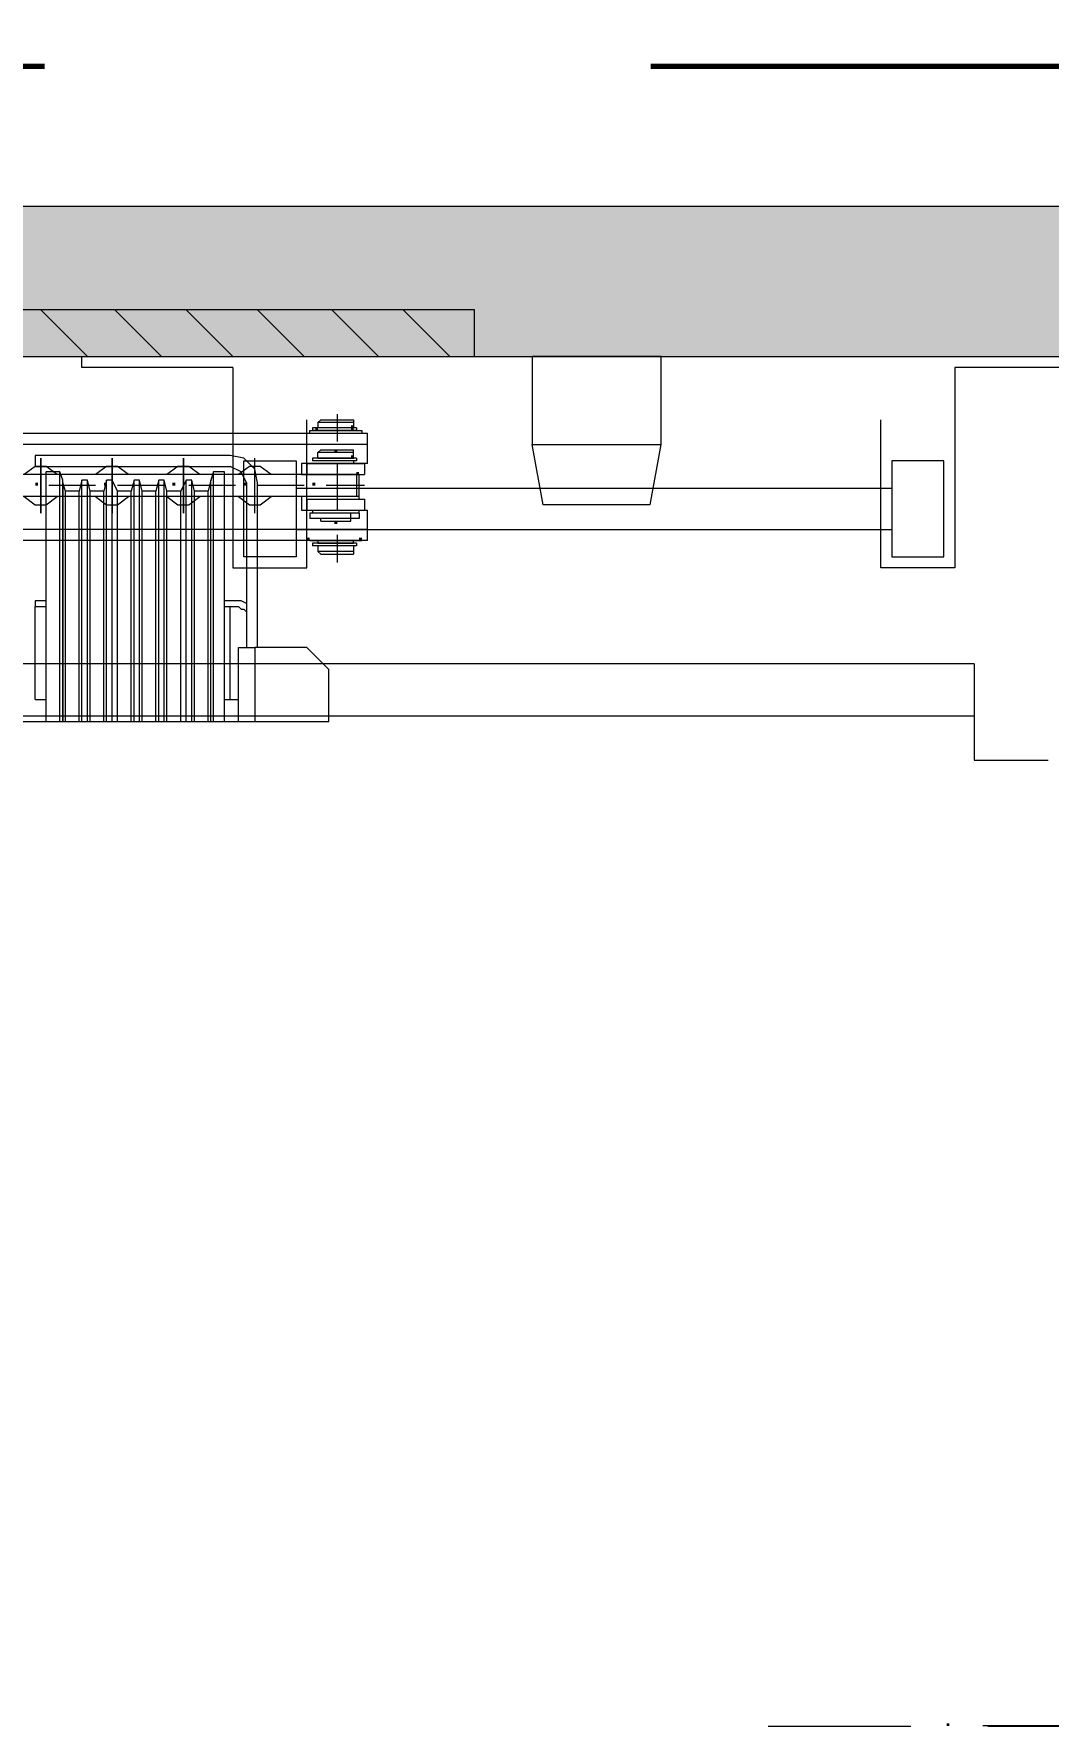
# Model space of a CAD drawing. Header units: metres. Extents: x -223175 to -223082, y -66 to 73.
# Drawn here: x -223169.251 to -223168.779, y 33.272 to 34.06 of the extents above; entities that cross this region are included whole.
import ezdxf
from ezdxf.enums import TextEntityAlignment as Align

# ---------------------------------------------------------------- set-up
doc = ezdxf.new("R2010")
doc.units = ezdxf.units.M
doc.header["$MEASUREMENT"] = 0
doc.linetypes.add('Strichlinie', pattern=[0.564444, 0.282222, -0.282222])
for name, color, linetype in [('cs-bestand wand.cs', 7, 'Continuous'), ('cs-brandschutz.cs', 7, 'Continuous'), ('cs-lift.cs', 7, 'Continuous'), ('cs-neubau.cs', 7, 'Continuous'), ('cs-wand tr.cs', 7, 'Continuous')]:
    doc.layers.add(name, color=color, linetype=linetype)

# ---------------------------------------------------------------- blocks, each defined once
blk = doc.blocks.new('Wand_252', base_point=(-14435.94126, 223168.30886))
at = {"layer": 'cs-wand tr.cs', "linetype": 'Continuous', "lineweight": 0, "true_color": 0x83bf46}
blk.add_hatch(color=83, dxfattribs=at).paths.add_polyline_path([(-14435.87126, 223168.50886), (-14435.87126, 223170.58781), (-14435.94126, 223170.51781), (-14435.94126, 223168.50886)])
at = {"layer": 'cs-wand tr.cs', "color": 7, "linetype": 'Continuous', "lineweight": 13}
blk.add_line((-14435.87126, 223170.58781), (-14435.87126, 223168.50886), dxfattribs=at)
at = {"layer": 'cs-wand tr.cs', "color": 7, "linetype": 'Continuous', "lineweight": 13, "flags": 128}
blk.add_lwpolyline([(-14435.94126, 223170.51781), (-14435.94126, 223168.50886)], dxfattribs=at)
blk = doc.blocks.new('T Marker 21_10')
at = {"layer": 'cs-bestand wand.cs', "color": 7, "linetype": 'Continuous', "lineweight": 13}
blk.add_line((0, 0.3), (0, -0.4), dxfattribs=at)
at = {"layer": 'cs-bestand wand.cs', "color": 7, "lineweight": 13}
for tag, p in [('DUMMY_272', (0.02636, 0.06507)), ('DUMMY_273', (0.19, 0.06507))]:
    blk.add_attdef(tag, text='', height=0.1, rotation=90, dxfattribs=at).set_placement(p, align=Align.BOTTOM_LEFT)
blk = doc.blocks.new('Wand_255', base_point=(-14437.54126, 223168.50886))
at = {"layer": 'cs-neubau.cs', "color": 7, "linetype": 'Continuous', "lineweight": 13}
ref = blk.add_blockref('T Marker 21_10', (-14436.57865, 223168.50886), dxfattribs=at)
ref.add_attrib('DUMMY_272', '117', dxfattribs={"color": 7, "lineweight": 0, "height": 0.1, "rotation": 90}).set_placement((-14436.55229, 223168.07704), align=Align.BOTTOM_LEFT)
ref.add_attrib('DUMMY_274', '200', dxfattribs={"color": 7, "lineweight": 0, "height": 0.1, "rotation": 90}).set_placement((-14436.38865, 223168.15006), align=Align.BOTTOM_LEFT)
ref.add_attrib('DUMMY_275', '5', dxfattribs={"color": 7, "lineweight": 0, "height": 0.06667, "rotation": 90}).set_placement((-14436.61896, 223168.27762), align=Align.BOTTOM_LEFT)

msp = doc.modelspace()

# ---------------------------------------------------------------- hatches: boundary and pattern name
at = {"layer": 'cs-lift.cs', "linetype": 'Continuous', "lineweight": 0, "true_color": 0x000000}
for points in [[(-223169.11844, 33.87565), (-223169.11844, 33.87692), (-223169.11972, 33.87692), (-223169.11972, 33.87565)], [(-223169.10183, 33.87692), (-223169.10183, 33.8782), (-223169.10311, 33.8782), (-223169.10311, 33.87692)], [(-223169.10183, 33.87565), (-223169.10183, 33.87692), (-223169.10311, 33.87692), (-223169.10311, 33.87565)], [(-223169.1095, 33.86542), (-223169.1095, 33.8667), (-223169.11078, 33.8667), (-223169.11078, 33.86542)], [(-223169.10183, 33.86287), (-223169.10183, 33.86414), (-223169.10311, 33.86414), (-223169.10311, 33.86287)], [(-223169.2488, 33.85009), (-223169.2488, 33.85137), (-223169.25008, 33.85137), (-223169.25008, 33.85009)], [(-223169.21685, 33.85009), (-223169.21685, 33.85137), (-223169.21813, 33.85137), (-223169.21813, 33.85009)], [(-223169.1849, 33.85009), (-223169.1849, 33.85137), (-223169.18618, 33.85137), (-223169.18618, 33.85009)], [(-223169.15167, 33.85009), (-223169.15167, 33.85137), (-223169.15295, 33.85137), (-223169.15295, 33.85009)], [(-223169.11972, 33.85009), (-223169.11972, 33.85137), (-223169.121, 33.85137), (-223169.121, 33.85009)], [(-223169.09927, 33.85519), (-223169.09927, 33.85647), (-223169.10055, 33.85647), (-223169.10055, 33.85519)], [(-223169.1095, 33.83219), (-223169.1095, 33.83347), (-223169.11078, 33.83347), (-223169.11078, 33.83219)], [(-223169.12228, 33.82453), (-223169.12228, 33.82581), (-223169.12356, 33.82581), (-223169.12356, 33.82453)], [(-223169.098, 33.82453), (-223169.098, 33.82581), (-223169.09928, 33.82581), (-223169.09928, 33.82453)], [(-223168.82451, 33.27245), (-223168.82451, 33.27373), (-223168.82579, 33.27373), (-223168.82579, 33.27245)]]:
    msp.add_hatch(color=18, dxfattribs=at).paths.add_polyline_path(points)

# ---------------------------------------------------------------- linework, layer by layer
at = {"layer": 'cs-brandschutz.cs', "color": 242, "linetype": 'Strichlinie', "lineweight": 70, "true_color": 0xcc0033, "flags": 128}
msp.add_lwpolyline([(-223161.72501, 32.30826), (-223161.72501, 37.31855), (-223167.37208, 37.31855), (-223167.37208, 34.04515), (-223170.65281, 34.04515), (-223170.65281, 32.17515), (-223166.83187, 32.17515), (-223166.83187, 32.76031), (-223163.50265, 32.75921), (-223163.50265, 32.30826)], close=True, dxfattribs=at)
at = {"layer": 'cs-lift.cs', "color": 7, "linetype": 'Continuous', "lineweight": 0, "flags": 128}
for points in [[(-223169.0456, 33.91015), (-223169.0456, 33.93187), (-223170.34528, 33.93187), (-223170.34528, 33.91015)], [(-223168.9587, 33.86926), (-223168.9587, 33.91015), (-223169.01876, 33.91015), (-223169.01876, 33.86926)], [(-223169.24752, 33.83731), (-223169.24752, 33.86287)], [(-223169.21429, 33.83731), (-223169.21429, 33.86287)], [(-223169.18107, 33.83731), (-223169.18107, 33.86287)], [(-223168.82707, 33.81686), (-223168.82707, 33.86158), (-223168.85135, 33.86158), (-223168.85135, 33.81686)], [(-223169.12228, 33.82453), (-223169.098, 33.82453)]]:
    msp.add_lwpolyline(points, close=True, dxfattribs=at)
for points in [[(-223169.2258, 33.91015), (-223169.24752, 33.93187)], [(-223169.19129, 33.91015), (-223169.21302, 33.93187)], [(-223169.15806, 33.91015), (-223169.17978, 33.93187)], [(-223169.12483, 33.91015), (-223169.14656, 33.93187)], [(-223169.09033, 33.91015), (-223169.11205, 33.93187)], [(-223169.05711, 33.91015), (-223169.07883, 33.93187)], [(-223169.15806, 33.90504), (-223169.22835, 33.90504), (-223169.22835, 33.91015)], [(-223168.74911, 33.91015), (-223168.74911, 33.90504), (-223168.82196, 33.90504), (-223168.82196, 33.81175), (-223168.85646, 33.81175), (-223168.85646, 33.88075)], [(-223169.15806, 33.90504), (-223169.15806, 33.81175)], [(-223169.1095, 33.88331), (-223169.1095, 33.87053)], [(-223169.12356, 33.81175), (-223169.12356, 33.88075)], [(-223169.12228, 33.87565), (-223169.098, 33.87565)], [(-223169.12228, 33.87436), (-223169.12228, 33.87565)], [(-223169.10055, 33.87692), (-223169.121, 33.87692)], [(-223169.121, 33.87692), (-223169.121, 33.87565)], [(-223169.10055, 33.87565), (-223169.121, 33.87565)], [(-223169.11717, 33.88075), (-223169.11844, 33.87948), (-223169.11844, 33.87692)], [(-223169.10183, 33.87948), (-223169.11844, 33.87948)], [(-223169.11717, 33.87692), (-223169.11844, 33.87692)], [(-223169.10183, 33.87565), (-223169.11844, 33.87565)], [(-223169.11717, 33.88075), (-223169.10183, 33.88075)], [(-223169.10183, 33.87692), (-223169.11717, 33.87692)], [(-223169.10183, 33.88075), (-223169.10183, 33.87692)], [(-223169.10055, 33.87692), (-223169.10055, 33.87565)], [(-223169.098, 33.87565), (-223169.098, 33.87436)], [(-223169.09544, 33.87436), (-223169.36509, 33.87436)], [(-223169.09544, 33.86926), (-223169.36509, 33.86926)], [(-223169.098, 33.87436), (-223169.12228, 33.87436)], [(-223169.09544, 33.86031), (-223169.09544, 33.87436)], [(-223168.96381, 33.84114), (-223169.01365, 33.84114), (-223169.01877, 33.86926)], [(-223168.96381, 33.84114), (-223168.9587, 33.86926)], [(-223169.23985, 33.85519), (-223169.24497, 33.85903), (-223169.25007, 33.85903), (-223169.25519, 33.85519)], [(-223169.25007, 33.86414), (-223169.25007, 33.85903), (-223169.15934, 33.85903)], [(-223169.15934, 33.86414), (-223169.25007, 33.86414)], [(-223169.20663, 33.85519), (-223169.21173, 33.85903), (-223169.21685, 33.85903), (-223169.22196, 33.85519)], [(-223169.17339, 33.85519), (-223169.17851, 33.85903), (-223169.18362, 33.85903), (-223169.18873, 33.85519)], [(-223169.14656, 33.85136), (-223169.14784, 33.85775), (-223169.15295, 33.86287), (-223169.15934, 33.86414)], [(-223169.15167, 33.85136), (-223169.15423, 33.85648), (-223169.15934, 33.85903)], [(-223169.14017, 33.85519), (-223169.14528, 33.85903), (-223169.15039, 33.85903), (-223169.15551, 33.85519)], [(-223169.15295, 33.81686), (-223169.15295, 33.86158), (-223169.12867, 33.86158), (-223169.12867, 33.81686)], [(-223169.14784, 33.83731), (-223169.14784, 33.86287)], [(-223169.12611, 33.86031), (-223169.12611, 33.85648)], [(-223169.09544, 33.86031), (-223169.12611, 33.86031)], [(-223169.12356, 33.86031), (-223169.12356, 33.85519)], [(-223169.12356, 33.86031), (-223169.09672, 33.86031)], [(-223169.098, 33.86031), (-223169.12228, 33.86031)], [(-223169.10055, 33.86287), (-223169.121, 33.86287)], [(-223169.121, 33.86287), (-223169.121, 33.86158)], [(-223169.10055, 33.86158), (-223169.121, 33.86158)], [(-223169.11844, 33.86287), (-223169.11844, 33.86542), (-223169.11717, 33.8667)], [(-223169.10183, 33.86542), (-223169.11844, 33.86542)], [(-223169.11844, 33.86287), (-223169.11717, 33.86287)], [(-223169.11717, 33.8667), (-223169.10183, 33.8667)], [(-223169.11717, 33.86287), (-223169.10183, 33.86287), (-223169.10183, 33.8667)], [(-223169.1095, 33.86031), (-223169.1095, 33.83858)], [(-223169.10183, 33.86158), (-223169.10183, 33.86031)], [(-223169.10055, 33.86287), (-223169.10055, 33.86158)], [(-223169.09672, 33.86031), (-223169.09672, 33.85519)], [(-223169.09927, 33.85519), (-223169.46605, 33.85519)], [(-223169.09927, 33.84497), (-223169.46605, 33.84497), (-223169.46605, 33.85519)], [(-223169.1619, 33.85648), (-223169.16701, 33.85648), (-223169.16829, 33.85264), (-223169.16956, 33.84753), (-223169.17595, 33.84753), (-223169.17723, 33.85264), (-223169.17978, 33.85264), (-223169.18234, 33.84753), (-223169.18873, 33.84753), (-223169.19001, 33.85264), (-223169.19256, 33.85264), (-223169.19385, 33.84753), (-223169.20024, 33.84753), (-223169.20151, 33.85264), (-223169.20407, 33.85264), (-223169.20534, 33.84753), (-223169.21173, 33.84753), (-223169.21429, 33.85264), (-223169.21685, 33.85264), (-223169.21812, 33.84753), (-223169.22451, 33.84753), (-223169.2258, 33.85264), (-223169.22835, 33.85264), (-223169.22963, 33.84753), (-223169.23602, 33.84753), (-223169.23729, 33.85136), (-223169.23729, 33.85264), (-223169.23858, 33.85648), (-223169.24497, 33.85648)], [(-223169.24497, 33.74018), (-223169.24497, 33.85648)], [(-223169.23858, 33.74018), (-223169.23858, 33.85648)], [(-223169.23729, 33.85136), (-223169.23729, 33.74018), (-223169.23729, 33.85264)], [(-223169.22835, 33.74018), (-223169.22835, 33.85264)], [(-223169.2258, 33.74018), (-223169.2258, 33.85264)], [(-223169.21685, 33.74018), (-223169.21685, 33.85264)], [(-223169.21429, 33.74018), (-223169.21429, 33.85264)], [(-223169.20407, 33.74018), (-223169.20407, 33.85264)], [(-223169.20151, 33.74018), (-223169.20151, 33.85264)], [(-223169.19256, 33.74018), (-223169.19256, 33.85264)], [(-223169.19001, 33.74018), (-223169.19001, 33.85264)], [(-223169.17978, 33.74018), (-223169.17978, 33.85264)], [(-223169.17723, 33.74018), (-223169.17723, 33.85264)], [(-223169.16829, 33.74018), (-223169.16829, 33.85264)], [(-223169.16701, 33.74018), (-223169.16701, 33.85648)], [(-223169.1619, 33.74018), (-223169.1619, 33.85648)], [(-223169.15167, 33.85136), (-223169.15167, 33.77468)], [(-223169.14656, 33.77468), (-223169.14656, 33.85136)], [(-223169.12611, 33.85648), (-223169.12611, 33.85519)], [(-223169.12611, 33.85519), (-223169.10055, 33.85519)], [(-223169.12356, 33.85519), (-223169.09672, 33.85519)], [(-223169.10055, 33.85519), (-223169.10055, 33.84497)], [(-223169.09927, 33.8437), (-223169.09927, 33.85519)], [(-223169.25519, 33.84497), (-223169.25007, 33.84114), (-223169.24497, 33.84114), (-223169.23985, 33.84497)], [(-223169.22196, 33.85009), (-223169.24368, 33.85009)], [(-223169.23602, 33.74018), (-223169.23602, 33.84753)], [(-223169.22963, 33.74018), (-223169.22963, 33.84753)], [(-223169.22451, 33.74018), (-223169.22451, 33.84753)], [(-223169.22196, 33.84497), (-223169.21685, 33.84114), (-223169.21173, 33.84114), (-223169.20663, 33.84497)], [(-223169.21812, 33.74018), (-223169.21812, 33.84753)], [(-223169.19001, 33.85009), (-223169.21173, 33.85009)], [(-223169.21173, 33.74018), (-223169.21173, 33.84753)], [(-223169.20534, 33.74018), (-223169.20534, 33.84753)], [(-223169.20024, 33.74018), (-223169.20024, 33.84753)], [(-223169.19385, 33.74018), (-223169.19385, 33.84753)], [(-223169.18873, 33.74018), (-223169.18873, 33.84753)], [(-223169.18873, 33.84497), (-223169.18362, 33.84114), (-223169.17851, 33.84114), (-223169.17339, 33.84497)], [(-223169.18234, 33.74018), (-223169.18234, 33.84753)], [(-223169.15678, 33.85009), (-223169.17851, 33.85009)], [(-223169.17595, 33.74018), (-223169.17595, 33.84753)], [(-223169.16956, 33.74018), (-223169.16956, 33.84753)], [(-223169.15551, 33.84497), (-223169.15039, 33.84114), (-223169.14528, 33.84114), (-223169.14017, 33.84497)], [(-223169.12483, 33.85009), (-223169.14656, 33.85009)], [(-223169.12867, 33.8488), (-223168.85135, 33.8488)], [(-223169.10055, 33.84497), (-223169.12611, 33.84497)], [(-223169.12611, 33.84497), (-223169.12611, 33.8437)], [(-223169.12611, 33.8437), (-223169.12611, 33.83858)], [(-223169.12356, 33.8437), (-223169.09672, 33.8437)], [(-223169.12356, 33.8437), (-223169.12356, 33.83858)], [(-223169.09672, 33.85009), (-223169.11461, 33.85009)], [(-223169.09672, 33.8437), (-223169.09672, 33.83858)], [(-223169.12611, 33.83858), (-223169.121, 33.83858), (-223169.121, 33.83731)], [(-223169.12356, 33.83858), (-223169.09672, 33.83858)], [(-223169.09927, 33.83731), (-223169.12228, 33.83731)], [(-223169.12228, 33.83731), (-223169.12228, 33.83475)], [(-223169.11717, 33.83347), (-223169.10311, 33.83347), (-223169.10311, 33.83731)], [(-223169.09927, 33.83731), (-223169.09927, 33.83858), (-223169.09544, 33.83858)], [(-223169.09927, 33.83731), (-223169.09927, 33.83475)], [(-223169.09544, 33.82453), (-223169.09544, 33.83858)], [(-223169.09544, 33.82964), (-223169.36509, 33.82964)], [(-223169.12867, 33.82964), (-223168.85135, 33.82964)], [(-223169.09927, 33.83475), (-223169.12228, 33.83475)], [(-223169.11717, 33.83347), (-223169.11717, 33.83475)], [(-223169.09544, 33.82453), (-223169.36509, 33.82453)], [(-223169.10055, 33.82325), (-223169.121, 33.82325)], [(-223169.121, 33.82325), (-223169.121, 33.82197)], [(-223169.10055, 33.82197), (-223169.121, 33.82197)], [(-223169.11844, 33.82325), (-223169.10183, 33.82325), (-223169.10183, 33.82453)], [(-223169.11844, 33.82453), (-223169.11844, 33.82325)], [(-223169.11717, 33.82197), (-223169.11844, 33.82197), (-223169.11844, 33.81941)], [(-223169.10183, 33.82197), (-223169.11717, 33.82197)], [(-223169.1095, 33.82708), (-223169.1095, 33.8143)], [(-223169.10183, 33.82197), (-223169.10183, 33.81941)], [(-223169.10055, 33.82325), (-223169.10055, 33.82197)], [(-223169.15806, 33.81175), (-223169.12356, 33.81175)], [(-223169.12867, 33.81686), (-223169.15295, 33.81686)], [(-223169.10183, 33.81941), (-223169.11844, 33.81941)], [(-223169.11717, 33.81814), (-223169.11844, 33.81941)], [(-223169.11717, 33.81814), (-223169.10183, 33.81814)], [(-223169.10183, 33.81941), (-223169.10183, 33.81814)], [(-223169.25007, 33.79641), (-223169.25007, 33.79385), (-223169.24497, 33.79385)], [(-223169.24497, 33.79641), (-223169.25007, 33.79641)], [(-223169.15167, 33.79513), (-223169.15423, 33.79641), (-223169.1619, 33.79641)], [(-223169.25007, 33.7504), (-223169.25007, 33.79385)], [(-223169.1619, 33.79385), (-223169.15551, 33.79385), (-223169.15423, 33.79258), (-223169.15295, 33.79258), (-223169.15167, 33.7913), (-223169.15167, 33.79002)], [(-223169.15934, 33.7504), (-223169.15934, 33.79385)], [(-223169.15551, 33.74018), (-223169.15551, 33.77468)], [(-223169.15551, 33.77468), (-223169.14784, 33.77468)], [(-223169.11333, 33.76446), (-223169.12356, 33.77468), (-223169.14784, 33.77468), (-223169.14784, 33.74018)], [(-223168.81301, 33.76702), (-223170.21238, 33.76702)], [(-223169.11333, 33.74018), (-223169.11333, 33.76446)], [(-223168.81301, 33.76702), (-223168.81301, 33.72229), (-223168.77851, 33.72229)], [(-223169.25007, 33.7504), (-223169.24497, 33.7504)], [(-223169.1619, 33.7504), (-223169.15934, 33.7504)], [(-223169.15934, 33.7504), (-223169.15551, 33.7504)], [(-223168.81301, 33.74273), (-223170.21238, 33.74273)], [(-223168.81301, 33.74273), (-223168.86541, 33.74273)], [(-223169.28714, 33.74018), (-223169.11333, 33.74018)], [(-223168.90886, 33.27245), (-223168.84241, 33.27245)], [(-223168.80662, 33.27245), (-223168.73505, 33.27245)]]:
    msp.add_lwpolyline(points, dxfattribs=at)

# ---------------------------------------------------------------- block references
at = {"layer": 'cs-neubau.cs', "color": 7, "lineweight": 13, "rotation": 90}
msp.add_blockref('Wand_255', (-223168.50886, 32.31015), dxfattribs=at)
at = {"layer": 'cs-wand tr.cs', "color": 7, "lineweight": 25, "rotation": 90}
msp.add_blockref('Wand_252', (-223168.30886, 33.91015), dxfattribs=at)

doc.saveas('drawing.dxf')
